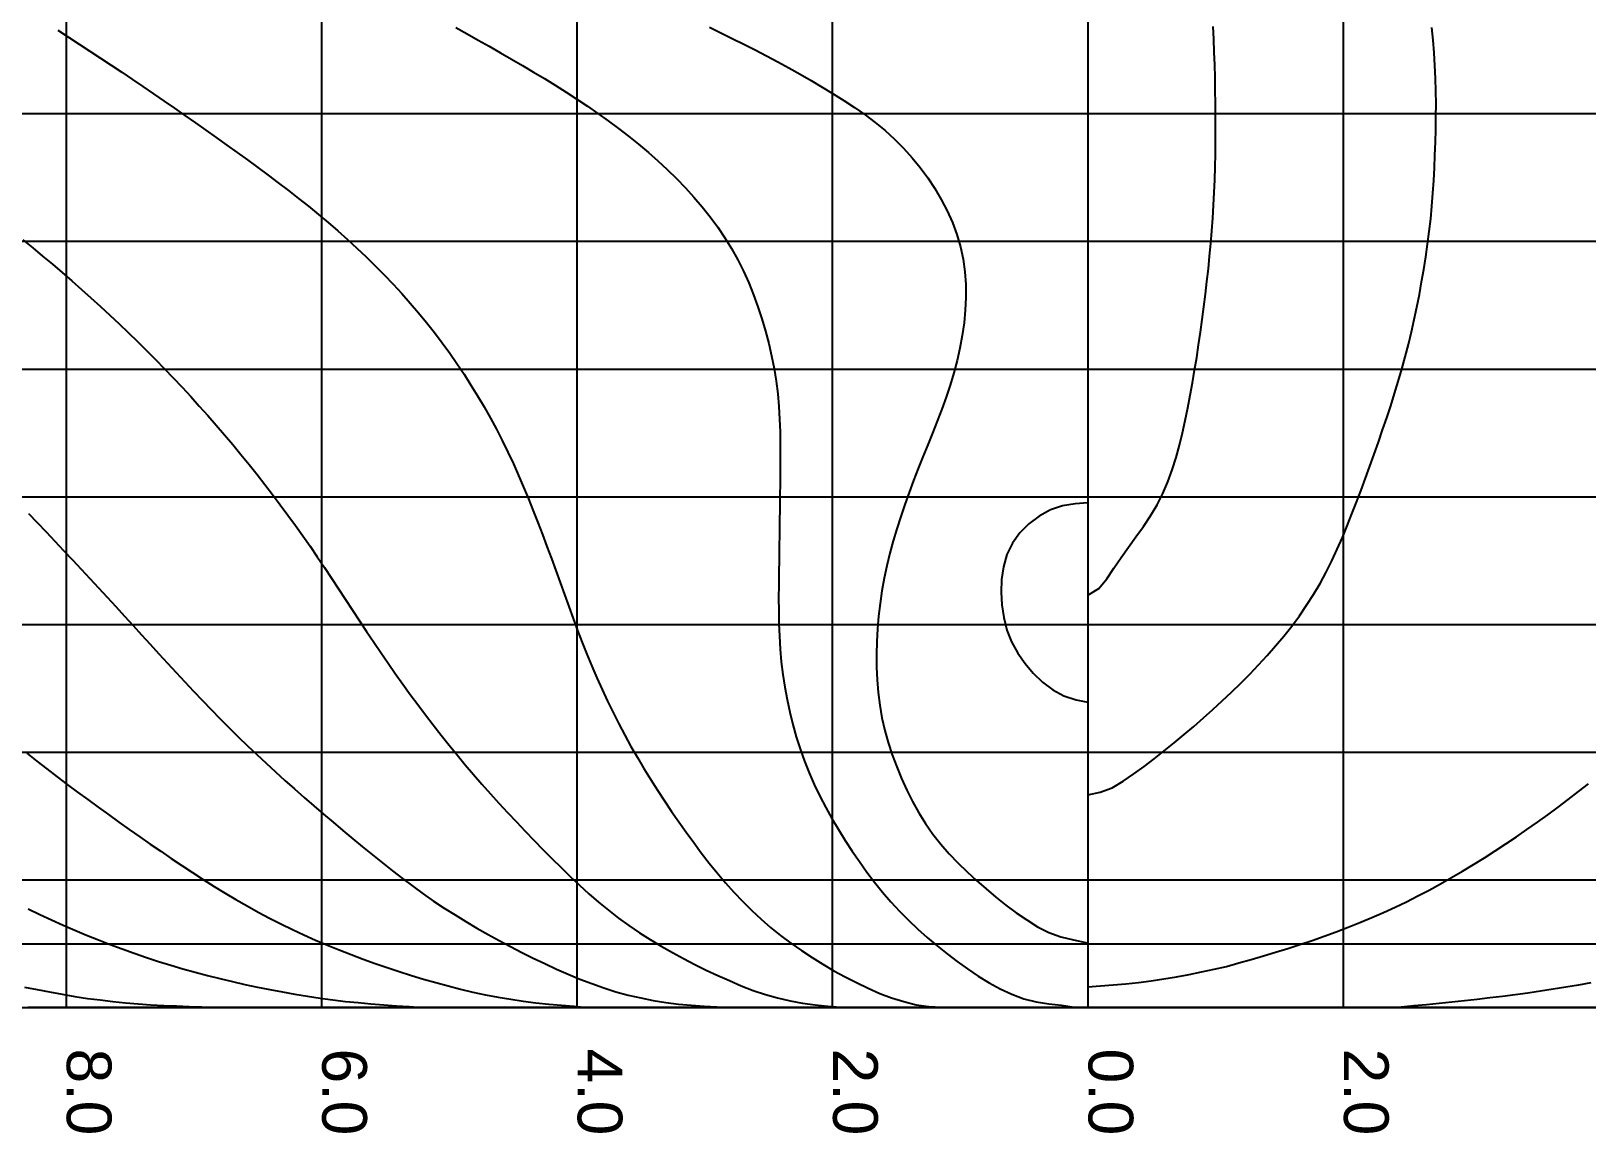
# Model space of a CAD drawing. Header units: millimetres. Extents: x 219888 to 472088, y 91183 to 209983.
# Drawn here: x 339253 to 351434, y 152762 to 161389 of the extents above; entities that cross this region are included whole.
import ezdxf

# ---------------------------------------------------------------- set-up
doc = ezdxf.new("R2010")
doc.units = ezdxf.units.MM
doc.layers.add('Stations', color=7, linetype='Continuous')
doc.layers.add('图纸', color=7, linetype='Continuous')
doc.styles.get("Standard").update_dxf_attribs({"font": 'arial.ttf', "height": 600})

msp = doc.modelspace()

# ---------------------------------------------------------------- linework, layer by layer
at = {"layer": 'Stations', "color": 135}
for points in [[(342578.57, 161416.811), (342665.92, 161368.171), (342753.11, 161319.181), (342840.12, 161269.851), (342926.91, 161220.151), (343013.49, 161170.061), (343099.84, 161119.531), (343185.92, 161068.541), (343271.49, 161017.031), (343356.71, 160964.701), (343441.37, 160911.451), (343525.35, 160857.131), (343608.52, 160801.611), (343690.79, 160744.741), (343772.05, 160686.471), (343852.24, 160626.731), (343931.29, 160565.471), (344009.1, 160502.671), (344085.58, 160438.211), (344160.58, 160372.071), (344233.97, 160304.131), (344305.56, 160234.291), (344375.1, 160162.421), (344442.41, 160088.431), (344507.28, 160012.331), (344569.51, 159934.041), (344628.86, 159853.531), (344685.05, 159770.801), (344737.75, 159685.811), (344786.54, 159598.501), (344831.37, 159509.101), (344872.42, 159417.911), (344909.83, 159325.161), (344943.77, 159231.111), (344974.52, 159135.951), (345002.5, 159039.951), (345027.79, 158943.201), (345050.1, 158845.741), (345069.32, 158747.611), (345085.35, 158648.921), (345098.13, 158549.761), (345107.47, 158450.211), (345113.54, 158350.401), (345117.06, 158250.491), (345118.62, 158150.501), (345118.72, 158050.351), (345117.83, 157950.381), (345116.48, 157850.411), (345115.14, 157750.451), (345113.85, 157650.461), (345112.53, 157550.481), (345111.21, 157450.491), (345109.93, 157350.501), (345108.76, 157250.521), (345107.61, 157150.531), (345106.42, 157050.521), (345105.66, 156950.531), (345105.96, 156850.531), (345107.79, 156750.551), (345111.57, 156650.621), (345117.69, 156550.811), (345126.56, 156451.081), (345138.53, 156351.831), (345153.62, 156252.991), (345171.71, 156154.651), (345192.77, 156056.911), (345216.87, 155959.861), (345244.01, 155863.611), (345274.25, 155768.301), (345307.74, 155674.061), (345344.64, 155581.111), (345384.79, 155489.541), (345427.91, 155399.321), (345473.78, 155310.451), (345522.19, 155222.971), (345573, 155136.831), (345626, 155052.031), (345680.89, 154968.441), (345737.39, 154885.951), (345795.72, 154804.731), (345856.33, 154725.051), (345919.25, 154647.361), (345984.65, 154571.761), (346052.51, 154498.341), (346122.72, 154427.131), (346195.17, 154358.201), (346269.77, 154291.601), (346346.37, 154227.321), (346424.67, 154165.141), (346504.39, 154104.741), (346585.39, 154046.091), (346668.17, 153989.771), (346753.48, 153937.171), (346840.84, 153889.101), (346932.41, 153849.111), (347025.47, 153811.191), (347122.26, 153788.371), (347221.1, 153773.361), (347321.04, 153763.481), (347419.65, 153746.421), (347429.61, 153743.141), (347519.4, 153743.141), (347525.83, 153743.141)], [(344563.1, 161419.401), (344653.07, 161375.731), (344742.8, 161331.561), (344832.25, 161286.821), (344921.37, 161241.441), (345010.12, 161195.301), (345098.42, 161148.311), (345186.26, 161100.431), (345273.6, 161051.631), (345360.22, 161001.921), (345446.34, 160951.031), (345531.72, 160898.901), (345616.26, 160845.341), (345699.62, 160790.281), (345781.79, 160733.201), (345862.04, 160673.471), (345939.64, 160610.371), (346013.91, 160543.401), (346084.29, 160472.401), (346150.66, 160397.671), (346213.34, 160319.791), (346272.47, 160238.921), (346327.67, 160155.561), (346378.8, 160069.631), (346425.45, 159981.161), (346466.75, 159890.301), (346501.66, 159796.581), (346529.56, 159700.541), (346550.37, 159602.761), (346564.1, 159503.721), (346571.06, 159403.981), (346571.85, 159303.821), (346567.2, 159203.981), (346557.58, 159104.471), (346543.4, 159005.511), (346525.06, 158907.211), (346502.92, 158809.721), (346477.22, 158713.081), (346448.16, 158617.401), (346416.33, 158522.621), (346382.36, 158428.581), (346346.73, 158334.941), (346310.16, 158241.931), (346273.04, 158149.121), (346235.81, 158056.351), (346198.85, 157963.441), (346162.6, 157870.251), (346127.37, 157776.661), (346093.44, 157682.591), (346061.05, 157587.981), (346030.47, 157492.751), (346002.1, 157396.851), (345976.23, 157300.241), (345952.96, 157202.981), (345932.4, 157105.121), (345914.69, 157006.721), (345899.92, 156907.821), (345888.19, 156808.521), (345879.48, 156708.771), (345873.83, 156608.961), (345871.33, 156509.011), (345872.19, 156409.021), (345876.63, 156309.131), (345884.87, 156209.461), (345897.17, 156110.221), (345913.93, 156011.631), (345935.77, 155914.051), (345962.8, 155817.761), (345994.34, 155722.851), (346029.74, 155629.291), (346068.4, 155537.061), (346110.08, 155446.131), (346154.87, 155356.711), (346203.16, 155269.261), (346255.84, 155184.231), (346313.33, 155102.401), (346375.35, 155023.841), (346440.73, 154948.151), (346509.82, 154876.041), (346581.83, 154806.621), (346655.61, 154738.841), (346730.36, 154672.761), (346807.21, 154608.591), (346885.04, 154545.491), (346965.63, 154486.431), (347048.17, 154429.801), (347132.85, 154376.781), (347222.15, 154331.981), (347316.27, 154298.381), (347413.19, 154273.211), (347510.87, 154252.001), (347525.83, 154248.821)], [(347525.83, 156973.491), (347611.39, 157024.401), (347675.96, 157100.431), (347731.03, 157184.001), (347786.34, 157267.341), (347843.81, 157349.171), (347902.73, 157429.961), (347961.36, 157510.881), (348016.87, 157593.741), (348068.07, 157679.901), (348114.09, 157768.511), (348153.58, 157860.361), (348187.39, 157954.531), (348217.27, 158049.951), (348244.23, 158146.311), (348268.14, 158243.381), (348289.44, 158341.191), (348309.21, 158439.211), (348327.97, 158537.431), (348345.84, 158635.821), (348362.8, 158734.371), (348378.77, 158833.091), (348393.82, 158931.941), (348408.06, 159030.921), (348421.65, 159129.991), (348434.68, 159229.141), (348447.13, 159328.361), (348458.93, 159427.661), (348470.01, 159527.041), (348480.26, 159626.511), (348489.58, 159726.071), (348497.86, 159825.731), (348505.09, 159925.471), (348511.25, 160025.281), (348516.35, 160125.141), (348520.37, 160225.061), (348523.28, 160325.021), (348525.16, 160424.991), (348526.14, 160524.991), (348526.42, 160624.991), (348526.14, 160724.991), (348525.38, 160824.991), (348524.16, 160924.981), (348522.41, 161024.971), (348519.94, 161124.931), (348516.58, 161224.881), (348512.36, 161324.781), (348507.36, 161424.671)], [(347525.83, 155410.361), (347623.45, 155431.321), (347717.19, 155464.901), (347802.73, 155516.701), (347885.54, 155573.161), (347966.7, 155631.481), (348046.47, 155691.861), (348125.02, 155753.781), (348202.69, 155816.791), (348279.5, 155880.651), (348355.65, 155945.501), (348431.01, 156011.251), (348505.54, 156077.911), (348579.21, 156145.511), (348652.03, 156214.191), (348723.73, 156283.891), (348794.22, 156354.801), (348863.38, 156427.021), (348931.02, 156500.651), (348996.98, 156575.791), (349061.06, 156652.541), (349123.06, 156730.971), (349182.75, 156811.161), (349239.82, 156893.231), (349293.86, 156977.311), (349344.69, 157063.611), (349392.26, 157151.561), (349437.02, 157240.981), (349479.42, 157331.511), (349519.75, 157422.891), (349558.15, 157515.251), (349594.81, 157608.351), (349630.47, 157701.891), (349665.51, 157795.561), (349700.12, 157889.381), (349734.38, 157983.331), (349768.3, 158077.401), (349801.84, 158171.601), (349834.85, 158266.001), (349867.1, 158360.661), (349898.41, 158455.631), (349928.59, 158550.961), (349957.52, 158646.691), (349985.16, 158742.791), (350011.49, 158839.261), (350036.46, 158936.091), (350060.01, 159033.281), (350082.11, 159130.811), (350102.81, 159228.651), (350122.17, 159326.761), (350140.27, 159425.111), (350157.14, 159523.681), (350172.79, 159622.451), (350187.12, 159721.411), (350200.02, 159820.571), (350211.36, 159919.871), (350221.02, 160019.431), (350228.98, 160119.121), (350235.39, 160218.921), (350240.51, 160318.791), (350244.6, 160418.701), (350247.85, 160518.651), (350250.32, 160618.621), (350251.96, 160718.621), (350252.6, 160818.681), (350251.79, 160918.551), (350249.03, 161018.521), (350244.29, 161118.421), (350237.83, 161218.121), (350229.57, 161317.841), (350219.34, 161417.331)], [(339461.29, 161396.331), (339544.9, 161341.491), (339628.57, 161286.751), (339712.23, 161231.991), (339795.81, 161177.101), (339879.38, 161121.921), (339962.58, 161066.511), (340045.51, 161010.731), (340128.23, 160954.581), (340210.76, 160898.151), (340293.12, 160841.451), (340375.32, 160784.511), (340457.35, 160727.341), (340539.35, 160669.891), (340621.11, 160612.351), (340702.79, 160554.681), (340784.33, 160496.821), (340865.68, 160438.671), (340946.77, 160380.161), (341027.55, 160321.201), (341107.96, 160261.741), (341187.96, 160201.711), (341267.44, 160141.021), (341346.34, 160079.541), (341424.51, 160017.121), (341501.74, 159953.791), (341578.22, 159889.361), (341653.84, 159823.911), (341728.52, 159757.401), (341802.23, 159689.791), (341874.88, 159621.071), (341946.45, 159551.211), (342016.88, 159480.231), (342086.16, 159408.071), (342154.12, 159334.721), (342220.68, 159260.091), (342285.74, 159184.151), (342349.24, 159106.901), (342411.13, 159028.351), (342471.34, 158948.531), (342529.86, 158867.441), (342586.71, 158785.181), (342642.01, 158701.851), (342695.83, 158617.561), (342748.17, 158532.351), (342799.04, 158446.241), (342848.41, 158359.241), (342896.16, 158271.351), (342942.13, 158182.481), (342986.24, 158092.711), (343028.57, 158002.071), (343069.22, 157910.711), (343108.37, 157818.691), (343146.28, 157726.171), (343183.36, 157633.331), (343219.9, 157540.251), (343255.91, 157446.971), (343291.41, 157353.491), (343326.47, 157259.841), (343361.15, 157166.051), (343395.45, 157072.111), (343429.35, 156978.021), (343463.14, 156883.911), (343497.22, 156789.911), (343531.89, 156696.131), (343567.47, 156602.701), (343604.2, 156509.711), (343642.42, 156417.131), (343682.02, 156325.361), (343723.05, 156234.201), (343765.49, 156143.681), (343809.36, 156053.841), (343854.65, 155964.701), (343901.37, 155876.291), (343949.52, 155788.671), (343999.18, 155701.721), (344050.19, 155615.751), (344102.55, 155530.611), (344156.2, 155446.251), (344211.07, 155362.661), (344267.08, 155279.841), (344324.11, 155197.611), (344381.79, 155115.981), (344440.25, 155034.871), (344499.87, 154954.591), (344560.98, 154875.441), (344623.82, 154797.621), (344688.52, 154721.411), (344755.24, 154646.901), (344823.96, 154574.251), (344894.69, 154503.541), (344967.62, 154435.141), (345043.11, 154369.541), (345121.3, 154307.211), (345201.83, 154247.891), (345284.01, 154190.931), (345367.41, 154135.751), (345452.02, 154082.541), (345538.43, 154032.101), (345626.52, 153984.731), (345715.81, 153939.711), (345805.81, 153896.081), (345896.9, 153853.761), (345990.52, 153819.971), (346085.85, 153789.761), (346182.89, 153765.431), (346282.06, 153751.391), (346381.78, 153745.721), (346481.72, 153743.221), (346485.59, 153743.141), (346581.7, 153743.141), (346681.68, 153743.141), (346781.68, 153743.141), (346881.69, 153743.141), (346981.69, 153743.141), (347081.7, 153743.141), (347181.69, 153743.141), (347281.72, 153743.141), (347381.71, 153743.141), (347481.71, 153743.141), (347525.83, 153743.141)], [(339188.04, 159754.421), (339265.36, 159691.051), (339342.32, 159627.251), (339418.89, 159562.991), (339495.09, 159498.201), (339570.83, 159432.871), (339646.05, 159366.951), (339720.7, 159300.421), (339794.78, 159233.291), (339868.3, 159165.531), (339941.22, 159097.141), (340013.58, 159028.081), (340085.33, 158958.391), (340156.44, 158888.071), (340226.9, 158817.121), (340296.72, 158745.551), (340365.9, 158673.371), (340434.45, 158600.591), (340502.38, 158527.211), (340569.7, 158453.211), (340636.35, 158378.621), (340702.32, 158303.471), (340767.59, 158227.701), (340832.13, 158151.321), (340895.92, 158074.341), (340959, 157996.741), (341021.33, 157918.551), (341082.94, 157839.741), (341143.8, 157760.341), (341203.89, 157680.401), (341263.18, 157599.881), (341321.7, 157518.811), (341379.51, 157437.221), (341436.67, 157355.191), (341493.22, 157272.751), (341549.29, 157189.901), (341604.91, 157106.751), (341660.13, 157023.381), (341715.04, 156939.801), (341769.8, 156856.141), (341824.59, 156772.491), (341879.54, 156688.971), (341934.82, 156605.691), (341990.57, 156522.691), (342047.06, 156439.981), (342104.29, 156357.961), (342162.32, 156276.511), (342221.06, 156195.591), (342280.49, 156115.201), (342340.62, 156035.331), (342401.46, 155956.001), (342463.08, 155877.101), (342525.36, 155798.871), (342588.26, 155721.451), (342652.15, 155644.551), (342716.87, 155568.391), (342782.55, 155492.801), (342848.94, 155418.011), (342916.02, 155343.871), (342983.75, 155270.291), (343052.05, 155197.281), (343120.92, 155124.811), (343190.33, 155052.851), (343260.29, 154981.441), (343330.88, 154910.571), (343401.95, 154840.201), (343473.41, 154770.271), (343545.75, 154701.231), (343619.54, 154633.741), (343695.14, 154568.251), (343772.66, 154505.051), (343852.01, 154444.151), (343933.06, 154385.551), (344015.91, 154329.501), (344100.47, 154276.251), (344186.51, 154225.251), (344273.42, 154175.841), (344360.95, 154127.531), (344449.52, 154080.901), (344539.31, 154036.701), (344630.12, 153994.851), (344721.59, 153954.411), (344813.25, 153914.791), (344905.82, 153877.631), (345001.39, 153847.071), (345097.49, 153819.341), (345194.58, 153795.401), (345292.69, 153777.441), (345392.05, 153765.011), (345491.54, 153755.261), (345591.09, 153746.541), (345631.17, 153743.141), (345691.23, 153743.141), (345791.22, 153743.141), (345891.17, 153743.141), (345991.23, 153743.141), (346091.28, 153743.141), (346191.29, 153743.141), (346291.27, 153743.141), (346391.28, 153743.141), (346491.33, 153743.141), (346591.35, 153743.141), (346691.3, 153743.141), (346791.29, 153743.141), (346891.34, 153743.141), (346991.35, 153743.141), (347091.29, 153743.141), (347191.3, 153743.141), (347291.33, 153743.141), (347391.33, 153743.141), (347491.25, 153743.141), (347525.83, 153743.141)], [(347525.83, 157694.491), (347426.16, 157688.541), (347327.68, 157672.101), (347233.21, 157639.561), (347145.31, 157591.951), (347065.23, 157532.201), (346994.83, 157461.341), (346936.53, 157380.251), (346892.78, 157290.481), (346865.39, 157194.431), (346851.4, 157095.471), (346847.88, 156995.581), (346853.62, 156895.791), (346867.79, 156796.831), (346891.35, 156699.701), (346928.18, 156606.821), (346977.13, 156519.671), (347034.55, 156437.841), (347099.33, 156361.691), (347171.36, 156292.361), (347251.31, 156232.211), (347339.43, 156185.261), (347434.32, 156153.451), (347525.83, 156133.441)], [(339231.95, 157612.551), (339300.99, 157540.221), (339369.9, 157467.761), (339438.67, 157395.201), (339507.32, 157322.501), (339575.81, 157249.661), (339644.12, 157176.681), (339712.29, 157103.531), (339780.28, 157030.231), (339848.09, 156956.771), (339915.8, 156883.021), (339983.27, 156809.261), (340050.67, 156735.451), (340118.08, 156661.631), (340185.56, 156587.811), (340253.04, 156514.181), (340320.78, 156440.571), (340388.66, 156367.191), (340456.78, 156293.981), (340525.18, 156221.091), (340593.99, 156148.551), (340663.25, 156076.461), (340733.05, 156004.891), (340803.57, 155933.761), (340874.6, 155863.361), (340946.28, 155793.651), (341018.68, 155724.671), (341091.83, 155656.461), (341165.58, 155588.941), (341239.86, 155521.971), (341314.6, 155455.541), (341389.75, 155389.571), (341465.29, 155324.051), (341541.18, 155258.951), (341617.4, 155194.221), (341693.88, 155129.811), (341770.57, 155065.651), (341847.53, 155001.851), (341924.91, 154938.571), (342002.84, 154875.951), (342081.54, 154814.021), (342160.83, 154753.131), (342240.95, 154693.301), (342321.98, 154634.751), (342404.08, 154577.701), (342487.34, 154522.361), (342571.66, 154468.681), (342656.94, 154416.541), (342743.13, 154365.871), (342830.33, 154316.521), (342918.05, 154268.541), (343006.39, 154221.651), (343095.29, 154175.871), (343184.64, 154131.311), (343274.62, 154087.731), (343365.18, 154044.981), (343456.31, 154003.841), (343548.82, 153965.881), (343642.68, 153931.321), (343737.33, 153898.801), (343831.79, 153867.571), (343928.6, 153841.171), (344026.23, 153819.221), (344124.24, 153799.561), (344222.96, 153783.341), (344322.03, 153771.431), (344421.78, 153762.731), (344521.52, 153755.321), (344621.26, 153748.431), (344700.22, 153743.141), (344721.34, 153743.141), (344821.32, 153743.141), (344921.35, 153743.141), (345021.35, 153743.141), (345121.31, 153743.141), (345221.37, 153743.141), (345321.36, 153743.141), (345421.31, 153743.141), (345521.36, 153743.141), (345621.37, 153743.141), (345721.3, 153743.141), (345821.35, 153743.141), (345921.36, 153743.141), (346021.33, 153743.141), (346121.36, 153743.141), (346221.37, 153743.141), (346321.33, 153743.141), (346421.38, 153743.141), (346521.39, 153743.141), (346621.34, 153743.141), (346721.38, 153743.141), (346821.37, 153743.141), (346921.34, 153743.141), (347021.39, 153743.141), (347121.39, 153743.141), (347221.38, 153743.141), (347321.4, 153743.141), (347421.38, 153743.141), (347525.83, 153743.141)], [(339219.88, 155736.271), (339297.9, 155673.781), (339376.52, 155612.071), (339455.74, 155551.061), (339535.41, 155490.701), (339615.55, 155430.891), (339696.07, 155371.591), (339776.93, 155312.761), (339858.1, 155254.361), (339939.55, 155196.341), (340021.22, 155138.611), (340103.05, 155081.101), (340185.09, 155023.891), (340267.4, 154967.111), (340350.08, 154910.861), (340433.17, 154855.221), (340516.84, 154800.181), (340600.88, 154746.011), (340685.48, 154692.701), (340770.69, 154640.361), (340856.58, 154589.191), (340943.27, 154539.371), (341030.81, 154491.071), (341119.16, 154444.291), (341208.27, 154399.011), (341298.14, 154355.221), (341388.74, 154312.961), (341480.03, 154272.231), (341572.17, 154232.841), (341664.67, 154194.881), (341757.73, 154158.271), (341851.36, 154123.111), (341945.51, 154089.351), (342040.02, 154056.751), (342134.79, 154025.061), (342229.93, 153994.381), (342325.78, 153965.441), (342422.11, 153938.531), (342518.84, 153913.101), (342615.69, 153888.481), (342712.08, 153864.301), (342810.5, 153844.061), (342908.84, 153825.571), (343007.39, 153808.271), (343106.15, 153793.041), (343205.33, 153780.921), (343304.92, 153771.091), (343404.62, 153762.031), (343504.11, 153753.211), (343603.39, 153744.531), (343619.47, 153743.141), (343703.94, 153743.141), (343803.93, 153743.141), (343903.9, 153743.141), (344003.95, 153743.141), (344103.9, 153743.141), (344203.91, 153743.141), (344303.95, 153743.141), (344403.94, 153743.141), (344503.89, 153743.141), (344603.87, 153743.141), (344703.74, 153743.141), (344804.15, 153743.141), (344903.63, 153743.141), (345003.69, 153743.141), (345103.71, 153743.141), (345203.77, 153743.141), (345303.84, 153743.141), (345403.89, 153743.141), (345503.82, 153743.141), (345603.92, 153743.141), (345703.98, 153743.141), (345803.92, 153743.141), (345903.96, 153743.141), (346003.97, 153743.141), (346103.91, 153743.141), (346203.96, 153743.141), (346303.91, 153743.141), (346403.95, 153743.141), (346503.94, 153743.141), (346603.94, 153743.141), (346703.99, 153743.141), (346803.95, 153743.141), (346903.97, 153743.141), (347003.94, 153743.141), (347103.96, 153743.141), (347203.97, 153743.141), (347303.92, 153743.141), (347403.96, 153743.141), (347503.94, 153743.141), (347525.83, 153743.141)], [(347525.83, 153906.631), (347625.39, 153913.611), (347725.17, 153921.101), (347824.73, 153929.591), (347924.25, 153939.721), (348023.27, 153952.481), (348122.04, 153967.441), (348220.78, 153984.661), (348319.15, 154003.591), (348417.14, 154023.061), (348514.98, 154043.181), (348612.04, 154066.151), (348708.91, 154092.531), (348805.19, 154119.681), (348901.21, 154147.681), (348996.96, 154176.681), (349092.32, 154206.701), (349187.41, 154237.771), (349282.12, 154269.881), (349376.46, 154303.051), (349470.41, 154337.321), (349563.92, 154372.761), (349656.92, 154409.521), (349749.34, 154447.721), (349841.1, 154487.471), (349932.11, 154528.911), (350022.27, 154572.161), (350111.56, 154617.201), (350200, 154663.871), (350287.63, 154712.041), (350374.52, 154761.551), (350460.7, 154812.271), (350546.24, 154864.071), (350631.18, 154916.851), (350715.5, 154970.611), (350799.21, 155025.321), (350882.29, 155080.981), (350964.73, 155137.591), (351046.52, 155195.141), (351127.63, 155253.631), (351208.08, 155313.031), (351287.87, 155373.321), (351366.99, 155434.481), (351445.44, 155496.491)], [(339230.56, 154516.251), (339320.54, 154472.631), (339411.14, 154430.301), (339502.32, 154389.261), (339594.06, 154349.471), (339686.29, 154310.901), (339779.05, 154273.571), (339872.31, 154237.501), (339966.04, 154202.701), (340060.2, 154169.111), (340154.99, 154136.611), (340250.03, 154105.461), (340345.52, 154075.791), (340441.49, 154047.671), (340537.82, 154020.891), (340634.39, 153995.171), (340731.15, 153970.361), (340828.38, 153946.811), (340926.12, 153924.861), (341023.99, 153904.421), (341122.06, 153884.891), (341219.96, 153865.931), (341318.02, 153847.311), (341417.13, 153831.801), (341516.23, 153817.511), (341615.27, 153804.211), (341714.63, 153792.291), (341813.89, 153782.151), (341913.61, 153773.521), (342013.29, 153765.761), (342113.01, 153758.251), (342212.72, 153750.851), (342312.4, 153743.521), (342317.62, 153743.141), (342412.84, 153743.141), (342512.86, 153743.141), (342612.79, 153743.141), (342712.84, 153743.141), (342812.86, 153743.141), (342912.8, 153743.141), (343012.85, 153743.141), (343112.87, 153743.141), (343212.81, 153743.141), (343312.83, 153743.141), (343412.86, 153743.141), (343512.83, 153743.141), (343612.87, 153743.141), (343712.84, 153743.141), (343812.84, 153743.141), (343912.86, 153743.141), (344012.82, 153743.141), (344112.86, 153743.141), (344212.88, 153743.141), (344312.83, 153743.141), (344412.87, 153743.141), (344512.88, 153743.141), (344612.83, 153743.141), (344712.87, 153743.141), (344812.82, 153743.141), (344912.87, 153743.141), (345012.88, 153743.141), (345112.84, 153743.141), (345212.91, 153743.141), (345312.85, 153743.141), (345412.85, 153743.141), (345512.87, 153743.141), (345612.83, 153743.141), (345712.88, 153743.141), (345812.86, 153743.141), (345912.86, 153743.141), (346012.87, 153743.141), (346112.86, 153743.141), (346212.9, 153743.141), (346312.8, 153743.141), (346412.87, 153743.141), (346512.87, 153743.141), (346612.86, 153743.141), (346712.91, 153743.141), (346812.84, 153743.141), (346912.89, 153743.141), (347012.85, 153743.141), (347112.87, 153743.141), (347212.88, 153743.141), (347312.89, 153743.141), (347412.89, 153743.141), (347512.87, 153743.141), (347525.83, 153743.141)], [(339201.3, 153904.381), (339299.31, 153884.241), (339397.45, 153865.631), (339495.87, 153847.871), (339594.14, 153830.761), (339692.93, 153815.561), (339792.4, 153803.321), (339891.81, 153792.041), (339991.41, 153781.781), (340090.81, 153773.031), (340190.65, 153766.091), (340290.53, 153760.791), (340390.39, 153756.521), (340490.36, 153752.601), (340590.24, 153748.841), (340690.22, 153745.181), (340746.53, 153743.141), (340790.53, 153743.141), (340890.46, 153743.141), (340990.46, 153743.141), (341090.51, 153743.141), (341190.52, 153743.141), (341290.53, 153743.141), (341390.52, 153743.141), (341490.47, 153743.141), (341590.48, 153743.141), (341690.51, 153743.141), (341790.54, 153743.141), (341890.52, 153743.141), (341990.52, 153743.141), (342090.45, 153743.141), (342190.49, 153743.141), (342290.52, 153743.141), (342390.54, 153743.141), (342490.56, 153743.141), (342590.5, 153743.141), (342690.46, 153743.141), (342790.49, 153743.141), (342890.52, 153743.141), (342990.54, 153743.141), (343090.54, 153743.141), (343190.52, 153743.141), (343290.47, 153743.141), (343390.47, 153743.141), (343490.52, 153743.141), (343590.55, 153743.141), (343690.55, 153743.141), (343790.54, 153743.141), (343890.48, 153743.141), (343990.49, 153743.141), (344090.51, 153743.141), (344190.56, 153743.141), (344290.54, 153743.141), (344390.56, 153743.141), (344490.51, 153743.141), (344590.47, 153743.141), (344690.49, 153743.141), (344790.56, 153743.141), (344890.53, 153743.141), (344990.56, 153743.141), (345090.54, 153743.141), (345190.49, 153743.141), (345290.49, 153743.141), (345390.5, 153743.141), (345490.57, 153743.141), (345590.56, 153743.141), (345690.56, 153743.141), (345790.52, 153743.141), (345890.51, 153743.141), (345990.48, 153743.141), (346090.53, 153743.141), (346190.55, 153743.141), (346290.56, 153743.141), (346390.58, 153743.141), (346490.53, 153743.141), (346590.49, 153743.141), (346690.5, 153743.141), (346790.56, 153743.141), (346890.54, 153743.141), (346990.58, 153743.141), (347090.55, 153743.141), (347190.56, 153743.141), (347290.49, 153743.141), (347390.52, 153743.141), (347490.54, 153743.141), (347525.83, 153743.141)], [(351466.06, 153937.961), (351367.71, 153919.871), (351269.18, 153902.701), (351170.52, 153886.491), (351071.68, 153871.261), (350972.7, 153856.941), (350873.63, 153843.471), (350774.42, 153830.751), (350675.14, 153818.721), (350575.8, 153807.271), (350476.41, 153796.321), (350376.95, 153785.791), (350277.47, 153775.601), (350177.96, 153765.671), (350078.43, 153755.921), (349978.89, 153746.271), (349946.52, 153743.141), (349878.95, 153743.141), (349778.95, 153743.141), (349678.95, 153743.141), (349578.95, 153743.141), (349478.94, 153743.141), (349378.94, 153743.141), (349278.94, 153743.141), (349178.91, 153743.141), (349078.94, 153743.141), (348978.92, 153743.141), (348878.91, 153743.141), (348778.9, 153743.141), (348678.9, 153743.141), (348578.92, 153743.141), (348478.92, 153743.141), (348378.92, 153743.141), (348278.93, 153743.141), (348178.97, 153743.141), (348078.99, 153743.141), (347978.96, 153743.141), (347878.93, 153743.141), (347778.92, 153743.141), (347678.88, 153743.141), (347578.86, 153743.141), (347525.83, 153743.141)], [(339153.44, 153743.141), (339253.46, 153743.141), (339353.42, 153743.141), (339453.45, 153743.141), (339553.45, 153743.141), (339653.47, 153743.141), (339753.47, 153743.141), (339853.43, 153743.141), (339953.45, 153743.141), (340053.47, 153743.141), (340153.44, 153743.141), (340253.46, 153743.141), (340353.44, 153743.141), (340453.44, 153743.141), (340553.45, 153743.141), (340653.46, 153743.141), (340753.46, 153743.141), (340853.5, 153743.141), (340953.45, 153743.141), (341053.44, 153743.141), (341153.47, 153743.141), (341253.46, 153743.141), (341353.48, 153743.141), (341453.44, 153743.141), (341553.45, 153743.141), (341653.46, 153743.141), (341753.48, 153743.141), (341853.45, 153743.141), (341953.47, 153743.141), (342053.46, 153743.141), (342153.46, 153743.141), (342253.46, 153743.141), (342353.46, 153743.141), (342453.47, 153743.141), (342553.45, 153743.141), (342653.45, 153743.141), (342753.46, 153743.141), (342853.47, 153743.141), (342953.48, 153743.141), (343053.49, 153743.141), (343153.47, 153743.141), (343253.48, 153743.141), (343353.46, 153743.141), (343453.47, 153743.141), (343553.46, 153743.141), (343653.44, 153743.141), (343753.44, 153743.141), (343853.46, 153743.141), (343953.48, 153743.141), (344053.46, 153743.141), (344153.5, 153743.141), (344253.51, 153743.141), (344353.52, 153743.141), (344453.48, 153743.141), (344553.46, 153743.141), (344653.47, 153743.141), (344753.46, 153743.141), (344853.45, 153743.141), (344953.46, 153743.141), (345053.47, 153743.141), (345153.49, 153743.141), (345253.51, 153743.141), (345353.51, 153743.141), (345453.5, 153743.141), (345553.5, 153743.141), (345653.48, 153743.141), (345753.48, 153743.141), (345853.45, 153743.141), (345953.43, 153743.141), (346053.46, 153743.141), (346153.48, 153743.141), (346253.51, 153743.141), (346353.51, 153743.141), (346453.51, 153743.141), (346553.53, 153743.141), (346653.53, 153743.141), (346753.52, 153743.141), (346853.46, 153743.141), (346953.43, 153743.141), (347053.45, 153743.141), (347153.46, 153743.141), (347253.48, 153743.141), (347353.5, 153743.141), (347453.52, 153743.141), (347525.83, 153743.141)], [(339159.32, 153743.141), (339259.32, 153743.141), (339359.31, 153743.141), (339459.31, 153743.141), (339559.31, 153743.141), (339659.3, 153743.141), (339759.31, 153743.141), (339859.31, 153743.141), (339959.31, 153743.141), (340059.31, 153743.141), (340159.33, 153743.141), (340259.31, 153743.141), (340359.32, 153743.141), (340459.31, 153743.141), (340559.32, 153743.141), (340659.32, 153743.141), (340759.32, 153743.141), (340859.32, 153743.141), (340959.33, 153743.141), (341059.32, 153743.141), (341159.32, 153743.141), (341259.32, 153743.141), (341359.32, 153743.141), (341459.31, 153743.141), (341559.32, 153743.141), (341659.33, 153743.141), (341759.33, 153743.141), (341859.32, 153743.141), (341959.34, 153743.141), (342059.32, 153743.141), (342159.31, 153743.141), (342259.32, 153743.141), (342359.31, 153743.141), (342459.33, 153743.141), (342559.31, 153743.141), (342659.31, 153743.141), (342759.33, 153743.141), (342859.32, 153743.141), (342959.32, 153743.141), (343059.31, 153743.141), (343159.32, 153743.141), (343259.31, 153743.141), (343359.33, 153743.141), (343459.32, 153743.141), (343559.33, 153743.141), (343659.33, 153743.141), (343759.33, 153743.141), (343859.33, 153743.141), (343959.33, 153743.141), (344059.32, 153743.141), (344159.34, 153743.141), (344259.33, 153743.141), (344359.35, 153743.141), (344459.33, 153743.141), (344559.35, 153743.141), (344659.34, 153743.141), (344759.34, 153743.141), (344859.35, 153743.141), (344959.33, 153743.141), (345059.34, 153743.141), (345159.36, 153743.141), (345259.32, 153743.141), (345359.34, 153743.141), (345459.33, 153743.141), (345559.33, 153743.141), (345659.35, 153743.141), (345759.32, 153743.141), (345859.35, 153743.141), (345959.33, 153743.141), (346059.34, 153743.141), (346159.31, 153743.141), (346259.32, 153743.141), (346359.34, 153743.141), (346459.34, 153743.141), (346559.33, 153743.141), (346659.33, 153743.141), (346759.35, 153743.141), (346859.35, 153743.141), (346959.34, 153743.141), (347059.35, 153743.141), (347159.36, 153743.141), (347259.34, 153743.141), (347359.37, 153743.141), (347459.35, 153743.141), (347525.83, 153743.141)], [(339164.32, 153743.141), (339264.33, 153743.141), (339364.31, 153743.141), (339464.33, 153743.141), (339564.33, 153743.141), (339664.32, 153743.141), (339764.33, 153743.141), (339864.31, 153743.141), (339964.34, 153743.141), (340064.34, 153743.141), (340164.34, 153743.141), (340264.32, 153743.141), (340364.34, 153743.141), (340464.33, 153743.141), (340564.34, 153743.141), (340664.36, 153743.141), (340764.36, 153743.141), (340864.33, 153743.141), (340964.34, 153743.141), (341064.35, 153743.141), (341164.34, 153743.141), (341264.36, 153743.141), (341364.36, 153743.141), (341464.36, 153743.141), (341564.35, 153743.141), (341664.34, 153743.141), (341764.34, 153743.141), (341864.34, 153743.141), (341964.35, 153743.141), (342064.35, 153743.141), (342164.35, 153743.141), (342264.37, 153743.141), (342364.37, 153743.141), (342464.34, 153743.141), (342564.36, 153743.141), (342664.36, 153743.141), (342764.36, 153743.141), (342864.35, 153743.141), (342964.36, 153743.141), (343064.38, 153743.141), (343164.37, 153743.141), (343264.38, 153743.141), (343364.37, 153743.141), (343464.36, 153743.141), (343564.36, 153743.141), (343664.36, 153743.141), (343764.39, 153743.141), (343864.36, 153743.141), (343964.37, 153743.141), (344064.36, 153743.141), (344164.34, 153743.141), (344264.35, 153743.141), (344364.39, 153743.141), (344464.38, 153743.141), (344564.36, 153743.141), (344664.36, 153743.141), (344764.39, 153743.141), (344864.39, 153743.141), (344964.38, 153743.141), (345064.37, 153743.141), (345164.36, 153743.141), (345264.37, 153743.141), (345364.38, 153743.141), (345464.38, 153743.141), (345564.36, 153743.141), (345664.37, 153743.141), (345764.37, 153743.141), (345864.36, 153743.141), (345964.38, 153743.141), (346064.34, 153743.141), (346164.38, 153743.141), (346264.39, 153743.141), (346364.37, 153743.141), (346464.37, 153743.141), (346564.36, 153743.141), (346664.37, 153743.141), (346764.37, 153743.141), (346864.38, 153743.141), (346964.36, 153743.141), (347064.38, 153743.141), (347164.39, 153743.141), (347264.38, 153743.141), (347364.38, 153743.141), (347464.4, 153743.141), (347525.83, 153743.141)], [(339168, 153743.141), (339268.01, 153743.141), (339368.01, 153743.141), (339468.02, 153743.141), (339568, 153743.141), (339668.02, 153743.141), (339768.01, 153743.141), (339868.03, 153743.141), (339967.99, 153743.141), (340068, 153743.141), (340167.99, 153743.141), (340268, 153743.141), (340368.03, 153743.141), (340468.04, 153743.141), (340567.98, 153743.141), (340668.02, 153743.141), (340767.99, 153743.141), (340868.02, 153743.141), (340968.02, 153743.141), (341067.99, 153743.141), (341168.02, 153743.141), (341268.01, 153743.141), (341368.03, 153743.141), (341468.03, 153743.141), (341568.04, 153743.141), (341668.03, 153743.141), (341768.02, 153743.141), (341868.03, 153743.141), (341968.02, 153743.141), (342068.01, 153743.141), (342168.03, 153743.141), (342268.02, 153743.141), (342368.04, 153743.141), (342468.02, 153743.141), (342568.01, 153743.141), (342668.01, 153743.141), (342768.02, 153743.141), (342868.04, 153743.141), (342968.02, 153743.141), (343068.04, 153743.141), (343168.01, 153743.141), (343268.03, 153743.141), (343368.03, 153743.141), (343468.02, 153743.141), (343568.04, 153743.141), (343668.02, 153743.141), (343768.04, 153743.141), (343868.02, 153743.141), (343968.04, 153743.141), (344068.03, 153743.141), (344168.01, 153743.141), (344268.03, 153743.141), (344368.03, 153743.141), (344468.06, 153743.141), (344568.05, 153743.141), (344668.05, 153743.141), (344768.03, 153743.141), (344868.02, 153743.141), (344968.06, 153743.141), (345068.02, 153743.141), (345168.07, 153743.141), (345268.02, 153743.141), (345368.05, 153743.141), (345468.06, 153743.141), (345568.01, 153743.141), (345668.07, 153743.141), (345768.02, 153743.141), (345868.07, 153743.141), (345968.03, 153743.141), (346068.06, 153743.141), (346168.05, 153743.141), (346268.02, 153743.141), (346368.07, 153743.141), (346468.01, 153743.141), (346568.06, 153743.141), (346668.03, 153743.141), (346768.03, 153743.141), (346868.05, 153743.141), (346968.03, 153743.141), (347068.07, 153743.141), (347168.02, 153743.141), (347268.08, 153743.141), (347368.05, 153743.141), (347468.03, 153743.141), (347525.83, 153743.141)], [(339173.25, 153743.141), (339273.24, 153743.141), (339373.25, 153743.141), (339473.25, 153743.141), (339573.24, 153743.141), (339673.23, 153743.141), (339773.28, 153743.141), (339873.25, 153743.141), (339973.26, 153743.141), (340073.28, 153743.141), (340173.26, 153743.141), (340273.26, 153743.141), (340373.24, 153743.141), (340473.27, 153743.141), (340573.26, 153743.141), (340673.28, 153743.141), (340773.28, 153743.141), (340873.26, 153743.141), (340973.28, 153743.141), (341073.27, 153743.141), (341173.26, 153743.141), (341273.28, 153743.141), (341373.26, 153743.141), (341473.28, 153743.141), (341573.28, 153743.141), (341673.27, 153743.141), (341773.29, 153743.141), (341873.27, 153743.141), (341973.3, 153743.141), (342073.27, 153743.141), (342173.28, 153743.141), (342273.29, 153743.141), (342373.27, 153743.141), (342473.28, 153743.141), (342573.28, 153743.141), (342673.27, 153743.141), (342773.27, 153743.141), (342873.29, 153743.141), (342973.28, 153743.141), (343073.28, 153743.141), (343173.32, 153743.141), (343273.27, 153743.141), (343373.3, 153743.141), (343473.29, 153743.141), (343573.28, 153743.141), (343673.3, 153743.141), (343773.27, 153743.141), (343873.27, 153743.141), (343973.29, 153743.141), (344073.29, 153743.141), (344173.28, 153743.141), (344273.32, 153743.141), (344373.29, 153743.141), (344473.29, 153743.141), (344573.3, 153743.141), (344673.27, 153743.141), (344773.29, 153743.141), (344873.3, 153743.141), (344973.3, 153743.141), (345073.3, 153743.141), (345173.29, 153743.141), (345273.29, 153743.141), (345373.28, 153743.141), (345473.33, 153743.141), (345573.29, 153743.141), (345673.29, 153743.141), (345773.28, 153743.141), (345873.31, 153743.141), (345973.28, 153743.141), (346073.3, 153743.141), (346173.29, 153743.141), (346273.3, 153743.141), (346373.32, 153743.141), (346473.32, 153743.141), (346573.28, 153743.141), (346673.31, 153743.141), (346773.29, 153743.141), (346873.28, 153743.141), (346973.3, 153743.141), (347073.32, 153743.141), (347173.31, 153743.141), (347273.3, 153743.141), (347373.31, 153743.141), (347473.31, 153743.141), (347525.83, 153743.141)], [(339199.18, 153743.141), (339299.13, 153743.141), (339399.12, 153743.141), (339499.16, 153743.141), (339599.13, 153743.141), (339699.17, 153743.141), (339799.12, 153743.141), (339899.12, 153743.141), (339999.17, 153743.141), (340099.11, 153743.141), (340199.18, 153743.141), (340299.18, 153743.141), (340399.08, 153743.141), (340499.15, 153743.141), (340599.18, 153743.141), (340699.08, 153743.141), (340799.15, 153743.141), (340899.19, 153743.141), (340999.13, 153743.141), (341099.19, 153743.141), (341199.19, 153743.141), (341299.12, 153743.141), (341399.17, 153743.141), (341499.16, 153743.141), (341599.1, 153743.141), (341699.18, 153743.141), (341799.18, 153743.141), (341899.15, 153743.141), (341999.23, 153743.141), (342099.18, 153743.141), (342199.13, 153743.141), (342299.21, 153743.141), (342399.14, 153743.141), (342499.13, 153743.141), (342599.21, 153743.141), (342699.18, 153743.141), (342799.19, 153743.141), (342899.24, 153743.141), (342999.18, 153743.141), (343099.15, 153743.141), (343199.15, 153743.141), (343299.15, 153743.141), (343399.14, 153743.141), (343499.16, 153743.141), (343599.24, 153743.141), (343699.18, 153743.141), (343799.22, 153743.141), (343899.23, 153743.141), (343999.11, 153743.141), (344099.16, 153743.141), (344199.18, 153743.141), (344299.17, 153743.141), (344399.2, 153743.141), (344499.21, 153743.141), (344599.26, 153743.141), (344699.17, 153743.141), (344799.21, 153743.141), (344899.2, 153743.141), (344999.08, 153743.141), (345099.17, 153743.141), (345199.19, 153743.141), (345299.22, 153743.141), (345399.23, 153743.141), (345499.28, 153743.141), (345599.27, 153743.141), (345699.11, 153743.141), (345799.16, 153743.141), (345899.15, 153743.141), (345999.16, 153743.141), (346099.18, 153743.141), (346199.24, 153743.141), (346299.3, 153743.141), (346399.21, 153743.141), (346499.2, 153743.141), (346599.19, 153743.141), (346699.17, 153743.141), (346799.12, 153743.141), (346899.2, 153743.141), (346999.22, 153743.141), (347099.23, 153743.141), (347199.25, 153743.141), (347299.3, 153743.141), (347399.21, 153743.141), (347499.12, 153743.141), (347525.83, 153743.141)], [(339207.89, 153743.141), (339307.84, 153743.141), (339407.8, 153743.141), (339507.87, 153743.141), (339607.9, 153743.141), (339707.77, 153743.141), (339807.83, 153743.141), (339907.89, 153743.141), (340007.85, 153743.141), (340107.83, 153743.141), (340207.89, 153743.141), (340307.91, 153743.141), (340407.78, 153743.141), (340507.84, 153743.141), (340607.93, 153743.141), (340707.8, 153743.141), (340807.87, 153743.141), (340907.91, 153743.141), (341007.82, 153743.141), (341107.88, 153743.141), (341207.88, 153743.141), (341307.9, 153743.141), (341407.82, 153743.141), (341507.91, 153743.141), (341607.88, 153743.141), (341707.83, 153743.141), (341807.97, 153743.141), (341907.85, 153743.141), (342007.86, 153743.141), (342107.95, 153743.141), (342207.79, 153743.141), (342307.91, 153743.141), (342407.94, 153743.141), (342507.8, 153743.141), (342607.91, 153743.141), (342707.91, 153743.141), (342807.89, 153743.141), (342907.92, 153743.141), (343007.93, 153743.141), (343107.9, 153743.141), (343207.92, 153743.141), (343307.84, 153743.141), (343407.88, 153743.141), (343507.99, 153743.141), (343607.85, 153743.141), (343707.93, 153743.141), (343807.92, 153743.141), (343907.88, 153743.141), (344008.01, 153743.141), (344107.86, 153743.141), (344207.96, 153743.141), (344307.94, 153743.141), (344407.87, 153743.141), (344508.02, 153743.141), (344607.84, 153743.141), (344707.97, 153743.141), (344807.89, 153743.141), (344907.88, 153743.141), (345008, 153743.141), (345107.86, 153743.141), (345208.02, 153743.141), (345307.86, 153743.141), (345407.94, 153743.141), (345507.97, 153743.141), (345607.9, 153743.141), (345708.02, 153743.141), (345807.91, 153743.141), (345907.97, 153743.141), (346007.91, 153743.141), (346107.92, 153743.141), (346207.93, 153743.141), (346307.98, 153743.141), (346407.95, 153743.141), (346508, 153743.141), (346607.94, 153743.141), (346708, 153743.141), (346807.98, 153743.141), (346907.89, 153743.141), (347008.09, 153743.141), (347107.83, 153743.141), (347208.08, 153743.141), (347307.84, 153743.141), (347408.02, 153743.141), (347507.99, 153743.141), (347525.83, 153743.141)], [(347525.83, 153743.141), (347425.83, 153743.141), (347325.83, 153743.141), (347225.83, 153743.141), (347125.83, 153743.141), (347025.83, 153743.141), (346925.83, 153743.141), (346825.82, 153743.141), (346725.82, 153743.141), (346625.82, 153743.141), (346525.82, 153743.141), (346425.82, 153743.141), (346325.82, 153743.141), (346225.82, 153743.141), (346125.82, 153743.141), (346025.82, 153743.141), (345925.82, 153743.141), (345825.82, 153743.141), (345725.82, 153743.141), (345625.81, 153743.141), (345525.81, 153743.141), (345425.81, 153743.141), (345325.81, 153743.141), (345225.81, 153743.141), (345125.81, 153743.141), (345025.81, 153743.141), (344925.81, 153743.141), (344825.81, 153743.141), (344725.81, 153743.141), (344625.81, 153743.141), (344525.81, 153743.141), (344425.81, 153743.141), (344325.8, 153743.141), (344225.8, 153743.141), (344125.8, 153743.141), (344025.8, 153743.141), (343925.8, 153743.141), (343825.8, 153743.141), (343725.8, 153743.141), (343625.8, 153743.141), (343525.8, 153743.141), (343425.8, 153743.141), (343325.8, 153743.141), (343225.8, 153743.141), (343125.8, 153743.141), (343025.79, 153743.141), (342925.79, 153743.141), (342825.79, 153743.141), (342725.79, 153743.141), (342625.79, 153743.141), (342525.79, 153743.141), (342425.79, 153743.141), (342325.79, 153743.141), (342225.79, 153743.141), (342125.79, 153743.141), (342025.79, 153743.141), (341925.79, 153743.141), (341825.78, 153743.141), (341725.78, 153743.141), (341625.78, 153743.141), (341525.78, 153743.141), (341425.78, 153743.141), (341325.78, 153743.141), (341225.78, 153743.141), (341125.78, 153743.141), (341025.78, 153743.141), (340925.78, 153743.141), (340825.78, 153743.141), (340725.78, 153743.141), (340625.77, 153743.141), (340525.77, 153743.141), (340425.77, 153743.141), (340325.77, 153743.141), (340225.77, 153743.141), (340125.77, 153743.141), (340025.77, 153743.141), (339925.77, 153743.141), (339825.77, 153743.141), (339725.77, 153743.141), (339625.77, 153743.141), (339525.77, 153743.141), (339425.76, 153743.141), (339325.76, 153743.141), (339225.76, 153743.141)], [(339239.31, 153743.141), (339339.3, 153743.141), (339439.32, 153743.141), (339539.32, 153743.141), (339639.32, 153743.141), (339739.3, 153743.141), (339839.32, 153743.141), (339939.33, 153743.141), (340039.32, 153743.141), (340139.31, 153743.141), (340239.33, 153743.141), (340339.35, 153743.141), (340439.3, 153743.141), (340539.32, 153743.141), (340639.34, 153743.141), (340739.31, 153743.141), (340839.33, 153743.141), (340939.33, 153743.141), (341039.33, 153743.141), (341139.32, 153743.141), (341239.34, 153743.141), (341339.35, 153743.141), (341439.31, 153743.141), (341539.34, 153743.141), (341639.34, 153743.141), (341739.33, 153743.141), (341839.34, 153743.141), (341939.35, 153743.141), (342039.32, 153743.141), (342139.35, 153743.141), (342239.35, 153743.141), (342339.32, 153743.141), (342439.35, 153743.141), (342539.36, 153743.141), (342639.33, 153743.141), (342739.36, 153743.141), (342839.33, 153743.141), (342939.33, 153743.141), (343039.35, 153743.141), (343139.3, 153743.141), (343239.35, 153743.141), (343339.35, 153743.141), (343439.33, 153743.141), (343539.36, 153743.141), (343639.34, 153743.141), (343739.34, 153743.141), (343839.37, 153743.141), (343939.32, 153743.141), (344039.37, 153743.141), (344139.36, 153743.141), (344239.34, 153743.141), (344339.37, 153743.141), (344439.33, 153743.141), (344539.37, 153743.141), (344639.37, 153743.141), (344739.34, 153743.141), (344839.38, 153743.141), (344939.34, 153743.141), (345039.37, 153743.141), (345139.38, 153743.141), (345239.35, 153743.141), (345339.36, 153743.141), (345439.32, 153743.141), (345539.37, 153743.141), (345639.35, 153743.141), (345739.37, 153743.141), (345839.38, 153743.141), (345939.35, 153743.141), (346039.39, 153743.141), (346139.34, 153743.141), (346239.39, 153743.141), (346339.35, 153743.141), (346439.39, 153743.141), (346539.36, 153743.141), (346639.37, 153743.141), (346739.36, 153743.141), (346839.37, 153743.141), (346939.39, 153743.141), (347039.36, 153743.141), (347139.38, 153743.141), (347239.35, 153743.141), (347339.4, 153743.141), (347439.34, 153743.141), (347525.83, 153743.141)], [(351492.33, 153743.141), (351392.33, 153743.141), (351292.33, 153743.141), (351192.33, 153743.141), (351092.33, 153743.141), (350992.34, 153743.141), (350892.32, 153743.141), (350792.33, 153743.141), (350692.31, 153743.141), (350592.33, 153743.141), (350492.31, 153743.141), (350392.32, 153743.141), (350292.32, 153743.141), (350192.31, 153743.141), (350092.33, 153743.141), (349992.32, 153743.141), (349892.3, 153743.141), (349792.34, 153743.141), (349692.32, 153743.141), (349592.33, 153743.141), (349492.33, 153743.141), (349392.31, 153743.141), (349292.34, 153743.141), (349192.31, 153743.141), (349092.33, 153743.141), (348992.32, 153743.141), (348892.35, 153743.141), (348792.34, 153743.141), (348692.32, 153743.141), (348592.32, 153743.141), (348492.33, 153743.141), (348392.33, 153743.141), (348292.31, 153743.141), (348192.31, 153743.141), (348092.32, 153743.141), (347992.31, 153743.141), (347892.3, 153743.141), (347792.32, 153743.141), (347692.29, 153743.141), (347592.31, 153743.141), (347525.83, 153743.141)], [(351497.26, 153743.141), (351397.29, 153743.141), (351297.28, 153743.141), (351197.28, 153743.141), (351097.27, 153743.141), (350997.3, 153743.141), (350897.3, 153743.141), (350797.28, 153743.141), (350697.29, 153743.141), (350597.29, 153743.141), (350497.27, 153743.141), (350397.27, 153743.141), (350297.28, 153743.141), (350197.27, 153743.141), (350097.27, 153743.141), (349997.26, 153743.141), (349897.25, 153743.141), (349797.29, 153743.141), (349697.24, 153743.141), (349597.25, 153743.141), (349497.28, 153743.141), (349397.28, 153743.141), (349297.27, 153743.141), (349197.29, 153743.141), (349097.27, 153743.141), (348997.27, 153743.141), (348897.26, 153743.141), (348797.26, 153743.141), (348697.27, 153743.141), (348597.27, 153743.141), (348497.26, 153743.141), (348397.26, 153743.141), (348297.28, 153743.141), (348197.25, 153743.141), (348097.28, 153743.141), (347997.25, 153743.141), (347897.26, 153743.141), (347797.26, 153743.141), (347697.24, 153743.141), (347597.26, 153743.141), (347525.83, 153743.141)], [(351504.44, 153743.141), (351404.44, 153743.141), (351304.44, 153743.141), (351204.43, 153743.141), (351104.43, 153743.141), (351004.43, 153743.141), (350904.42, 153743.141), (350804.44, 153743.141), (350704.43, 153743.141), (350604.44, 153743.141), (350504.45, 153743.141), (350404.44, 153743.141), (350304.43, 153743.141), (350204.42, 153743.141), (350104.44, 153743.141), (350004.41, 153743.141), (349904.42, 153743.141), (349804.43, 153743.141), (349704.43, 153743.141), (349604.42, 153743.141), (349504.42, 153743.141), (349404.43, 153743.141), (349304.42, 153743.141), (349204.44, 153743.141), (349104.43, 153743.141), (349004.43, 153743.141), (348904.44, 153743.141), (348804.43, 153743.141), (348704.46, 153743.141), (348604.42, 153743.141), (348504.44, 153743.141), (348404.41, 153743.141), (348304.42, 153743.141), (348204.41, 153743.141), (348104.44, 153743.141), (348004.43, 153743.141), (347904.41, 153743.141), (347804.44, 153743.141), (347704.42, 153743.141), (347604.43, 153743.141), (347525.83, 153743.141)], [(351515.76, 153743.141), (351415.73, 153743.141), (351315.77, 153743.141), (351215.75, 153743.141), (351115.75, 153743.141), (351015.75, 153743.141), (350915.73, 153743.141), (350815.77, 153743.141), (350715.75, 153743.141), (350615.75, 153743.141), (350515.74, 153743.141), (350415.74, 153743.141), (350315.75, 153743.141), (350215.73, 153743.141), (350115.79, 153743.141), (350015.74, 153743.141), (349915.74, 153743.141), (349815.72, 153743.141), (349715.73, 153743.141), (349615.75, 153743.141), (349515.74, 153743.141), (349415.76, 153743.141), (349315.75, 153743.141), (349215.74, 153743.141), (349115.73, 153743.141), (349015.73, 153743.141), (348915.73, 153743.141), (348815.74, 153743.141), (348715.76, 153743.141), (348615.73, 153743.141), (348515.77, 153743.141), (348415.74, 153743.141), (348315.73, 153743.141), (348215.72, 153743.141), (348115.74, 153743.141), (348015.76, 153743.141), (347915.7, 153743.141), (347815.74, 153743.141), (347715.75, 153743.141), (347615.72, 153743.141), (347525.83, 153743.141)], [(351439.57, 153743.141), (351339.56, 153743.141), (351239.58, 153743.141), (351139.54, 153743.141), (351039.56, 153743.141), (350939.56, 153743.141), (350839.52, 153743.141), (350739.54, 153743.141), (350639.54, 153743.141), (350539.55, 153743.141), (350439.53, 153743.141), (350339.56, 153743.141), (350239.51, 153743.141), (350139.57, 153743.141), (350039.55, 153743.141), (349939.54, 153743.141), (349839.55, 153743.141), (349739.51, 153743.141), (349639.52, 153743.141), (349539.54, 153743.141), (349439.55, 153743.141), (349339.51, 153743.141), (349239.55, 153743.141), (349139.52, 153743.141), (349039.56, 153743.141), (348939.52, 153743.141), (348839.54, 153743.141), (348739.51, 153743.141), (348639.56, 153743.141), (348539.51, 153743.141), (348439.55, 153743.141), (348339.54, 153743.141), (348239.55, 153743.141), (348139.5, 153743.141), (348039.56, 153743.141), (347939.5, 153743.141), (347839.55, 153743.141), (347739.5, 153743.141), (347639.56, 153743.141), (347539.51, 153743.141), (347525.83, 153743.141)], [(351434.71, 153743.141), (351329.39, 153743.141), (351235.67, 153743.141), (351134.04, 153743.141), (351027.6, 153743.141), (350935.78, 153743.141), (350833.41, 153743.141), (350725.96, 153743.141), (350635.85, 153743.141), (350532.79, 153743.141), (350424.73, 153743.141), (350335.9, 153743.141), (350232.22, 153743.141), (350124.8, 153743.141), (350035.88, 153743.141), (349932.05, 153743.141), (349824.63, 153743.141), (349735.97, 153743.141), (349632.05, 153743.141), (349523.92, 153743.141), (349436.18, 153743.141), (349332.22, 153743.141), (349224.22, 153743.141), (349136.34, 153743.141), (349032.8, 153743.141), (348924.81, 153743.141), (348836.72, 153743.141), (348733.34, 153743.141), (348625.89, 153743.141), (348536.9, 153743.141), (348434.25, 153743.141), (348327.38, 153743.141), (348237.18, 153743.141), (348135.1, 153743.141), (348028.93, 153743.141), (347930.79, 153743.141), (347835.93, 153743.141), (347730.89, 153743.141), (347624.43, 153743.141), (347536.82, 153743.141), (347525.83, 153743.141)], [(351480.81, 153743.141), (351380.81, 153743.141), (351280.82, 153743.141), (351180.81, 153743.141), (351080.85, 153743.141), (350980.84, 153743.141), (350880.84, 153743.141), (350780.81, 153743.141), (350680.82, 153743.141), (350580.82, 153743.141), (350480.82, 153743.141), (350380.8, 153743.141), (350280.78, 153743.141), (350180.77, 153743.141), (350080.75, 153743.141), (349980.77, 153743.141), (349880.74, 153743.141), (349780.73, 153743.141), (349680.74, 153743.141), (349580.74, 153743.141), (349480.73, 153743.141), (349380.74, 153743.141), (349280.76, 153743.141), (349180.82, 153743.141), (349080.8, 153743.141), (348980.8, 153743.141), (348880.81, 153743.141), (348780.84, 153743.141), (348680.83, 153743.141), (348580.82, 153743.141), (348480.81, 153743.141), (348380.81, 153743.141), (348280.79, 153743.141), (348180.79, 153743.141), (348080.77, 153743.141), (347980.76, 153743.141), (347880.73, 153743.141), (347780.72, 153743.141), (347680.72, 153743.141), (347580.73, 153743.141), (347525.83, 153743.141)], [(351515.22, 153743.141), (351415.25, 153743.141), (351315.24, 153743.141), (351215.28, 153743.141), (351115.23, 153743.141), (351015.25, 153743.141), (350915.22, 153743.141), (350815.24, 153743.141), (350715.26, 153743.141), (350615.25, 153743.141), (350515.21, 153743.141), (350415.25, 153743.141), (350315.28, 153743.141), (350215.25, 153743.141), (350115.24, 153743.141), (350015.19, 153743.141), (349915.22, 153743.141), (349815.24, 153743.141), (349715.27, 153743.141), (349615.23, 153743.141), (349515.22, 153743.141), (349415.24, 153743.141), (349315.26, 153743.141), (349215.27, 153743.141), (349115.21, 153743.141), (349015.22, 153743.141), (348915.23, 153743.141), (348815.25, 153743.141), (348715.24, 153743.141), (348615.21, 153743.141), (348515.2, 153743.141), (348415.16, 153743.141), (348315.27, 153743.141), (348215.24, 153743.141), (348115.21, 153743.141), (348015.19, 153743.141), (347915.2, 153743.141), (347815.26, 153743.141), (347715.22, 153743.141), (347615.23, 153743.141), (347525.83, 153743.141)], [(351518.34, 153743.141), (351418.33, 153743.141), (351318.32, 153743.141), (351218.36, 153743.141), (351118.34, 153743.141), (351018.37, 153743.141), (350918.37, 153743.141), (350818.35, 153743.141), (350718.34, 153743.141), (350618.35, 153743.141), (350518.33, 153743.141), (350418.31, 153743.141), (350318.32, 153743.141), (350218.31, 153743.141), (350118.3, 153743.141), (350018.33, 153743.141), (349918.29, 153743.141), (349818.28, 153743.141), (349718.31, 153743.141), (349618.29, 153743.141), (349518.3, 153743.141), (349418.32, 153743.141), (349318.29, 153743.141), (349218.31, 153743.141), (349118.34, 153743.141), (349018.32, 153743.141), (348918.34, 153743.141), (348818.35, 153743.141), (348718.34, 153743.141), (348618.32, 153743.141), (348518.35, 153743.141), (348418.3, 153743.141), (348318.28, 153743.141), (348218.34, 153743.141), (348118.29, 153743.141), (348018.29, 153743.141), (347918.32, 153743.141), (347818.27, 153743.141), (347718.26, 153743.141), (347618.31, 153743.141), (347525.83, 153743.141)], [(351445.75, 153743.141), (351345.71, 153743.141), (351245.66, 153743.141), (351145.62, 153743.141), (351045.6, 153743.141), (350945.57, 153743.141), (350845.54, 153743.141), (350745.53, 153743.141), (350645.52, 153743.141), (350545.5, 153743.141), (350445.5, 153743.141), (350345.54, 153743.141), (350245.51, 153743.141), (350145.54, 153743.141), (350045.56, 153743.141), (349945.59, 153743.141), (349845.61, 153743.141), (349745.64, 153743.141), (349645.68, 153743.141), (349545.72, 153743.141), (349445.78, 153743.141), (349345.83, 153743.141), (349245.86, 153743.141), (349145.82, 153743.141), (349045.75, 153743.141), (348945.7, 153743.141), (348845.67, 153743.141), (348745.61, 153743.141), (348645.6, 153743.141), (348545.57, 153743.141), (348445.53, 153743.141), (348345.52, 153743.141), (348245.51, 153743.141), (348145.49, 153743.141), (348045.49, 153743.141), (347945.51, 153743.141), (347845.48, 153743.141), (347745.51, 153743.141), (347645.52, 153743.141), (347545.51, 153743.141), (347525.83, 153743.141)], [(351450.96, 153743.141), (351350.94, 153743.141), (351250.87, 153743.141), (351150.95, 153743.141), (351050.93, 153743.141), (350950.9, 153743.141), (350850.97, 153743.141), (350750.95, 153743.141), (350650.92, 153743.141), (350551, 153743.141), (350450.95, 153743.141), (350350.92, 153743.141), (350251, 153743.141), (350150.96, 153743.141), (350050.94, 153743.141), (349951.02, 153743.141), (349850.92, 153743.141), (349750.79, 153743.141), (349650.77, 153743.141), (349550.63, 153743.141), (349450.64, 153743.141), (349350.64, 153743.141), (349250.56, 153743.141), (349150.61, 153743.141), (349050.55, 153743.141), (348950.55, 153743.141), (348850.6, 153743.141), (348750.54, 153743.141), (348650.6, 153743.141), (348550.59, 153743.141), (348450.56, 153743.141), (348350.66, 153743.141), (348250.58, 153743.141), (348150.63, 153743.141), (348050.64, 153743.141), (347950.6, 153743.141), (347850.7, 153743.141), (347750.63, 153743.141), (347650.67, 153743.141), (347550.66, 153743.141), (347525.83, 153743.141)]]:
    msp.add_lwpolyline(points, dxfattribs=at)
at = {"layer": '图纸', "color": 1}
msp.add_line((347525.83, 185727.118), (347525.83, 153743.141), dxfattribs=at)
at = {"layer": '图纸', "color": 0}
for p, q in [((349525.83, 178722.141), (349525.83, 153743.141)), ((341525.83, 173720.141), (341525.83, 153743.141)), ((343525.83, 173720.141), (343525.83, 153743.141)), ((345525.83, 173720.141), (345525.83, 153743.141)), ((339525.83, 173649.194), (339525.83, 153743.141)), ((331605.52, 160743.141), (363446.14, 160743.141)), ((331605.52, 159743.141), (363446.14, 159743.141)), ((331605.52, 158743.141), (363446.14, 158743.141)), ((331605.52, 157743.141), (363446.14, 157743.141)), ((331605.52, 156743.141), (363446.14, 156743.141)), ((331605.52, 155743.141), (363446.14, 155743.141)), ((331605.52, 154743.141), (363446.14, 154743.141)), ((331605.52, 154243.141), (363446.14, 154243.141)), ((331605.52, 153743.141), (363446.14, 153743.141))]:
    msp.add_line(p, q, dxfattribs=at)

# ---------------------------------------------------------------- texts
for s, p in [('8.0', (339531.799, 153422.847)), ('6.0', (341531.799, 153422.847)), ('4.0', (343531.799, 153422.847)), ('2.0', (345531.799, 153422.847)), ('0.0', (347531.799, 153422.847)), ('2.0', (349531.799, 153422.847))]:
    msp.add_text(s, height=350, rotation=270, dxfattribs=at).set_placement(p)

doc.saveas('drawing.dxf')
